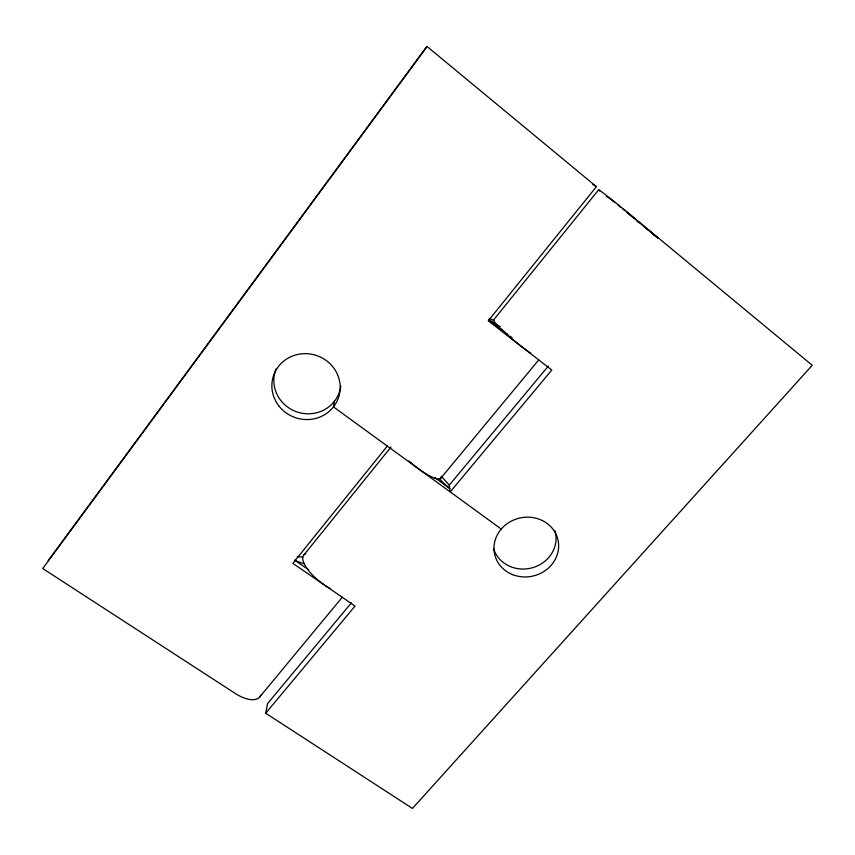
<?xml version="1.0" encoding="UTF-8"?>
<svg xmlns="http://www.w3.org/2000/svg" width="855" height="855" viewBox="0 0 855 855"><rect width="100%" height="100%" fill="white"/><g stroke="black" fill="none" stroke-linecap="round" stroke-linejoin="round"><path stroke-width="1.28" d="M334.433 401.305L333.482 406.884L501.244 529.063M599.676 191.018A31.208 0.823 39.3 0 1 605.169 194.459A31.208 0.823 39.3 0 1 628.682 213.365L812.25 365.288L412.452 808.445L265.713 713.22L267.583 703.58L351.373 602.839M48.169 560.666L426.506 46.833M387.315 446.086L292.827 563.338L355.049 606.056L265.713 713.22M260.732 695.179A27.435 13.082 39.3 0 1 235.168 693.394L42.75 568.532L427.126 46.555L596.405 186.657L488.28 320.807L551.785 370.033L450.211 491.892L449.292 485.116L441.255 476.278A29.198 7.054 39.3 0 1 408.957 460.973M304.102 554.703L390.959 447.09M598.586 189.863L493.923 319.524A30.171 3.377 39.3 0 0 504.739 332.563A30.171 3.377 39.3 0 0 530.688 353.179M259.557 697.156L342.278 597.228M440.785 478.244L538.714 359.944M449.292 485.116L548.333 366.047M302.798 557.086L297.337 556.637M493.763 320.54L489.381 318.274M592.91 184.52L596.405 186.657M294.665 560.164L308.602 569.74M434.789 477.582L449.741 488.483A25.554 6.081 39.8 0 1 439.545 478.886M488.504 319.449L507.956 334.529M509.997 336.122L512.049 337.704M652.622 234.003L655.935 236.664M607.317 197.163A20.798 0.545 39.3 0 1 607.018 196.565M608.504 197.601A20.798 0.545 39.3 0 1 610.972 199.461M611.731 200.049A20.798 0.545 39.3 0 1 614.275 202.047M618.176 205.157A20.798 0.545 39.3 0 1 620.698 207.188M622.408 208.577A20.798 0.545 39.3 0 1 624.973 210.683M634.025 218.271A20.798 0.545 39.3 0 0 626.651 212.072L658.179 238.15A27.285 0.705 39.2 0 0 650.217 231.705M636.633 220.547A20.798 0.545 39.3 0 1 638.279 222.428M330.233 588.561A28.29 10.26 39.3 0 1 307.031 568.425A28.29 10.26 39.3 0 1 305.791 553.794M304.145 563.563A25.158 9.149 38.4 0 1 295.52 560.452M500.132 326.503A26.836 3.014 39 0 1 489.338 319.994M340.814 385.894A33.73 32.34 17.9 0 1 299.485 412.676A33.73 32.34 17.9 0 1 275.994 369.104M644.841 227.441A27.285 0.705 39.2 0 1 648.336 230.209M554.991 530.859A31.977 29.359 -13.2 0 1 532.697 567.667A31.977 29.359 -13.2 0 1 493.602 548.728M279.254 406.414A34.296 32.821 17.4 0 0 337.8 399.509A34.296 32.821 17.4 0 0 301.056 353.885A34.296 32.821 17.4 0 0 279.254 406.414M512.573 574.603A32.479 29.754 -13.1 0 0 558.529 543.353A32.479 29.754 -13.1 0 0 507.806 523.217A32.479 29.754 -13.1 0 0 512.573 574.603"/></g></svg>
